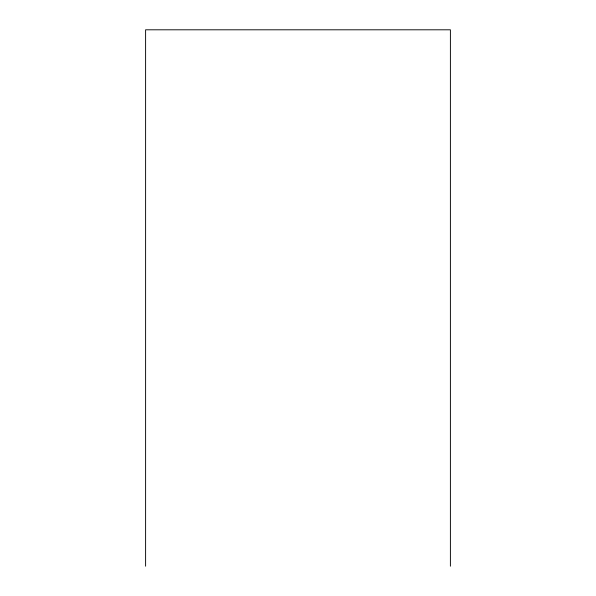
<?xml version="1.0" encoding="UTF-8"?>
<svg xmlns="http://www.w3.org/2000/svg" width="596" height="596" viewBox="0 0 596 596"><rect width="100%" height="100%" fill="white"/><g stroke="black" fill="none" stroke-linecap="round" stroke-linejoin="round"><path stroke-width="0.89" d="M450.397 566.2L450.397 29.8L145.603 29.8L145.603 566.2"/></g></svg>
